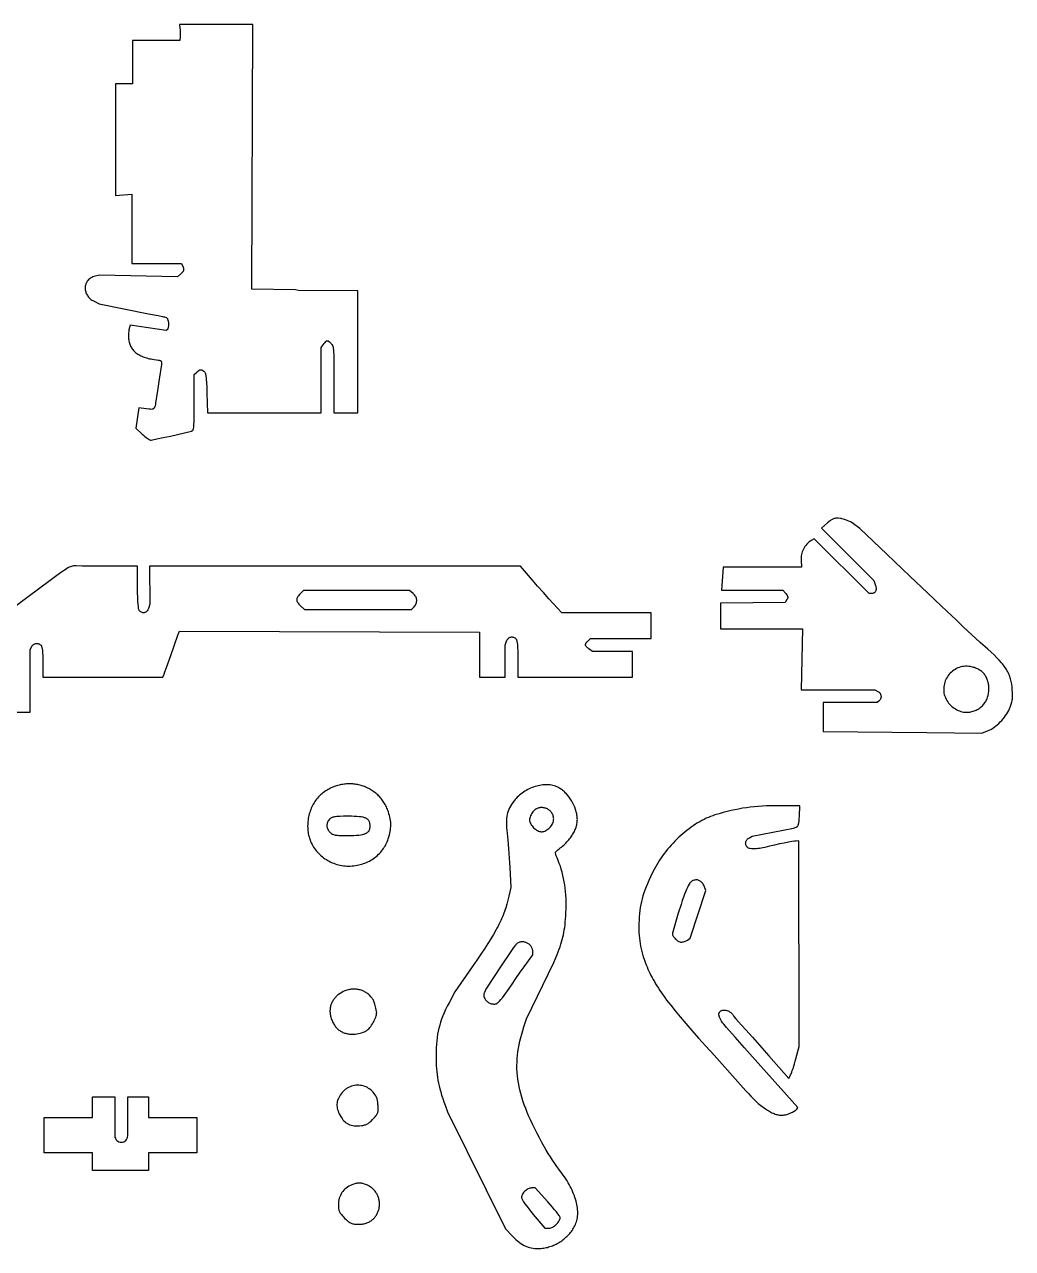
# Model space of a CAD drawing. Extents: x 15 to 568, y 413 to 1194.
# Drawn here: x 336.6 to 567.6, y 906.5 to 1192.7 of the extents above; entities that cross this region are included whole.
import ezdxf

# ---------------------------------------------------------------- set-up
doc = ezdxf.new("R2010")
doc.units = 0
doc.header["$MEASUREMENT"] = 0
doc.layers.add('LAYER_1', color=18, linetype='CONTINUOUS')

msp = doc.modelspace()

# ---------------------------------------------------------------- linework, layer by layer
at = {"layer": 'LAYER_1'}
for points in [[(366, 1095.52), (366.17, 1095.53), (366.5, 1095.59), (367.55, 1095.79), (369, 1096.09), (370.69, 1096.46), (375.62, 1097.61), (375.73, 1097.65), (375.82, 1097.71), (375.9, 1097.79), (375.98, 1097.9), (376.04, 1098.06), (376.09, 1098.26), (376.14, 1098.51), (376.17, 1098.83), (376.2, 1099.21), (376.23, 1099.66), (376.26, 1100.82), (376.28, 1102.35), (376.28, 1104.32), (376.28, 1110.84), (376.87, 1111.43), (377.1, 1111.65), (377.31, 1111.82), (377.4, 1111.88), (377.49, 1111.92), (377.58, 1111.96), (377.67, 1111.97), (377.76, 1111.98), (377.85, 1111.97), (377.94, 1111.95), (378.04, 1111.91), (378.27, 1111.81), (378.53, 1111.65), (378.61, 1111.59), (378.68, 1111.5), (378.75, 1111.39), (378.81, 1111.26), (378.87, 1111.09), (378.92, 1110.89), (378.96, 1110.66), (379, 1110.39), (379.04, 1110.08), (379.07, 1109.73), (379.13, 1108.89), (379.18, 1107.85), (379.22, 1106.59), (379.34, 1101.88), (405.93, 1101.88), (405.93, 1117.19), (406.64, 1118.07), (406.88, 1118.35), (407.06, 1118.56), (407.15, 1118.63), (407.22, 1118.69), (407.29, 1118.73), (407.37, 1118.74), (407.44, 1118.74), (407.51, 1118.72), (407.59, 1118.69), (407.68, 1118.63), (407.88, 1118.47), (408.14, 1118.24), (408.28, 1118.11), (408.39, 1117.98), (408.49, 1117.84), (408.58, 1117.67), (408.66, 1117.46), (408.72, 1117.21), (408.77, 1116.9), (408.82, 1116.52), (408.85, 1116.06), (408.88, 1115.51), (408.9, 1114.86), (408.91, 1114.09), (408.93, 1112.19), (408.93, 1109.7), (408.93, 1101.88), (414.56, 1101.88), (414.56, 1130.4), (400.67, 1130.5), (399.92, 1130.68), (389.73, 1130.78), (389.98, 1192.7), (372.85, 1192.7), (372.92, 1191.86), (372.94, 1191.45), (372.95, 1190.96), (372.95, 1190.45), (372.94, 1189.98), (372.9, 1188.95), (361.83, 1188.95), (361.86, 1178.81), (357.89, 1178.81), (357.89, 1152.73), (361.64, 1152.99), (361.64, 1136.78), (373.3, 1136.78), (373.64, 1135.94), (373.72, 1135.71), (373.74, 1135.6), (373.76, 1135.5), (373.77, 1135.4), (373.77, 1135.3), (373.75, 1135.21), (373.73, 1135.12), (373.7, 1135.04), (373.66, 1134.95), (373.6, 1134.86), (373.54, 1134.77), (373.37, 1134.59), (373.15, 1134.39), (372.34, 1133.69), (354.1, 1134.08), (352.81, 1133.73), (352.56, 1133.65), (352.32, 1133.55), (352.11, 1133.44), (351.91, 1133.32), (351.72, 1133.18), (351.55, 1133.03), (351.4, 1132.87), (351.26, 1132.7), (351.14, 1132.51), (351.04, 1132.32), (350.95, 1132.13), (350.88, 1131.92), (350.82, 1131.71), (350.78, 1131.5), (350.76, 1131.28), (350.75, 1131.06), (350.76, 1130.84), (350.78, 1130.62), (350.82, 1130.4), (350.88, 1130.18), (350.95, 1129.96), (351.04, 1129.75), (351.15, 1129.54), (351.27, 1129.33), (351.41, 1129.13), (351.56, 1128.94), (351.73, 1128.76), (351.92, 1128.58), (352.12, 1128.41), (352.34, 1128.26), (352.58, 1128.12), (352.83, 1127.99), (354.04, 1127.41), (365.58, 1125.07), (367.84, 1124.64), (368.56, 1124.5), (368.86, 1124.43), (369.11, 1124.37), (369.33, 1124.31), (369.52, 1124.24), (369.67, 1124.17), (369.8, 1124.1), (369.9, 1124.01), (369.98, 1123.91), (370.05, 1123.8), (370.1, 1123.67), (370.13, 1123.52), (370.16, 1123.35), (370.21, 1122.94), (370.23, 1122.68), (370.23, 1122.43), (370.22, 1122.19), (370.2, 1121.97), (370.17, 1121.77), (370.13, 1121.6), (370.08, 1121.48), (370.05, 1121.43), (370.02, 1121.39), (369.71, 1121.11), (361.29, 1122.37), (361.09, 1121.85), (361.05, 1121.72), (361.02, 1121.53), (360.98, 1121.3), (360.95, 1121.03), (360.91, 1120.42), (360.9, 1120.1), (360.89, 1119.77), (360.9, 1119.49), (360.92, 1119.22), (360.95, 1118.95), (360.99, 1118.69), (361.05, 1118.43), (361.11, 1118.19), (361.19, 1117.95), (361.28, 1117.71), (361.39, 1117.49), (361.5, 1117.27), (361.63, 1117.06), (361.76, 1116.85), (361.91, 1116.66), (362.07, 1116.47), (362.25, 1116.29), (362.43, 1116.11), (362.63, 1115.95), (362.83, 1115.79), (363.05, 1115.64), (363.28, 1115.49), (363.52, 1115.36), (363.77, 1115.23), (364.03, 1115.11), (364.31, 1114.99), (364.59, 1114.89), (364.88, 1114.79), (365.19, 1114.71), (365.51, 1114.63), (365.83, 1114.55), (366.17, 1114.49), (366.52, 1114.43), (366.88, 1114.39), (367.46, 1114.31), (367.9, 1114.24), (368.08, 1114.2), (368.22, 1114.16), (368.34, 1114.11), (368.44, 1114.05), (368.51, 1113.99), (368.57, 1113.92), (368.6, 1113.83), (368.62, 1113.73), (368.63, 1113.62), (368.62, 1113.49), (368.58, 1113.18), (368.05, 1109.76), (367.72, 1107.54), (367.45, 1105.63), (367.3, 1104.61), (367.24, 1104.2), (367.17, 1103.85), (367.11, 1103.55), (367.03, 1103.31), (366.99, 1103.2), (366.94, 1103.11), (366.89, 1103.03), (366.84, 1102.96), (366.78, 1102.9), (366.72, 1102.85), (366.65, 1102.8), (366.57, 1102.77), (366.49, 1102.74), (366.4, 1102.72), (366.21, 1102.7), (365.98, 1102.71), (365.71, 1102.73), (365.06, 1102.82), (363.28, 1103.06), (362.57, 1098.32), (364.08, 1096.93), (364.39, 1096.65), (364.69, 1096.38), (364.99, 1096.15), (365.26, 1095.94), (365.51, 1095.77), (365.72, 1095.63), (365.89, 1095.55), (365.95, 1095.53)], [(554.03, 1027.06), (560.47, 1026.94), (561.78, 1027.49), (562.16, 1027.66), (562.55, 1027.87), (562.93, 1028.1), (563.31, 1028.36), (563.69, 1028.64), (564.06, 1028.94), (564.42, 1029.27), (564.77, 1029.61), (565.11, 1029.96), (565.43, 1030.33), (565.73, 1030.71), (566.02, 1031.1), (566.28, 1031.49), (566.52, 1031.89), (566.74, 1032.29), (566.92, 1032.69), (567.15, 1033.26), (567.25, 1033.52), (567.33, 1033.77), (567.41, 1034.02), (567.47, 1034.26), (567.52, 1034.5), (567.56, 1034.75), (567.6, 1035), (567.62, 1035.26), (567.63, 1035.53), (567.64, 1035.81), (567.63, 1036.42), (567.59, 1037.12), (567.53, 1037.8), (567.44, 1038.45), (567.39, 1038.76), (567.33, 1039.06), (567.26, 1039.36), (567.19, 1039.65), (567.1, 1039.93), (567.01, 1040.21), (566.91, 1040.48), (566.8, 1040.76), (566.68, 1041.03), (566.55, 1041.29), (566.4, 1041.56), (566.25, 1041.83), (566.08, 1042.09), (565.9, 1042.36), (565.71, 1042.63), (565.5, 1042.9), (565.28, 1043.18), (565.05, 1043.46), (564.54, 1044.03), (563.96, 1044.63), (563.32, 1045.26), (562.61, 1045.93), (561.83, 1046.63), (560.1, 1048.2), (558.15, 1049.99), (556.21, 1051.8), (554.53, 1053.39), (551.06, 1056.69), (547.76, 1059.82), (543.66, 1063.7), (538.27, 1068.81), (531.96, 1074.8), (530.47, 1075.89), (530.12, 1076.13), (529.74, 1076.36), (529.35, 1076.56), (528.94, 1076.74), (528.54, 1076.89), (528.13, 1077.02), (527.74, 1077.11), (527.55, 1077.15), (527.37, 1077.17), (526.89, 1077.22), (526.67, 1077.23), (526.48, 1077.23), (526.3, 1077.22), (526.12, 1077.2), (525.96, 1077.16), (525.8, 1077.11), (525.64, 1077.05), (525.48, 1076.97), (525.32, 1076.88), (525.16, 1076.77), (524.98, 1076.64), (524.79, 1076.49), (524.37, 1076.13), (522.97, 1074.9), (535.21, 1062.65), (535.55, 1061.75), (535.62, 1061.53), (535.68, 1061.33), (535.71, 1061.13), (535.73, 1060.93), (535.73, 1060.75), (535.72, 1060.57), (535.68, 1060.41), (535.64, 1060.26), (535.58, 1060.12), (535.5, 1060), (535.41, 1059.89), (535.3, 1059.8), (535.19, 1059.73), (535.06, 1059.68), (534.91, 1059.64), (534.76, 1059.63), (534.09, 1059.63), (521.25, 1072.46), (520.51, 1072), (520.24, 1071.82), (519.98, 1071.62), (519.74, 1071.39), (519.51, 1071.15), (519.3, 1070.89), (519.1, 1070.61), (518.92, 1070.33), (518.75, 1070.03), (518.61, 1069.72), (518.48, 1069.4), (518.38, 1069.08), (518.3, 1068.76), (518.23, 1068.43), (518.2, 1068.1), (518.18, 1067.77), (518.19, 1067.44), (518.31, 1065.82), (499.94, 1065.82), (499.56, 1060.38), (513.89, 1060.38), (514.59, 1059.61), (514.77, 1059.4), (514.91, 1059.21), (514.96, 1059.12), (515, 1059.03), (515.03, 1058.95), (515.06, 1058.87), (515.07, 1058.79), (515.07, 1058.7), (515.06, 1058.62), (515.05, 1058.54), (515.02, 1058.46), (514.99, 1058.38), (514.89, 1058.2), (514.49, 1057.57), (499.37, 1057.36), (499.37, 1051.38), (518.55, 1051.38), (518.23, 1037.11), (535.45, 1037.11), (536.17, 1036.73), (536.32, 1036.64), (536.45, 1036.54), (536.56, 1036.42), (536.66, 1036.3), (536.74, 1036.17), (536.8, 1036.03), (536.85, 1035.88), (536.87, 1035.73), (536.88, 1035.58), (536.88, 1035.43), (536.85, 1035.28), (536.81, 1035.12), (536.75, 1034.98), (536.67, 1034.83), (536.57, 1034.69), (536.45, 1034.56), (536, 1034.11), (523.39, 1034.11), (523.39, 1027.37), (547.6, 1027.17)], [(414.55, 1055.87), (427.08, 1055.87), (427.7, 1056.55), (427.85, 1056.74), (427.98, 1056.93), (428.09, 1057.12), (428.17, 1057.32), (428.23, 1057.53), (428.27, 1057.73), (428.29, 1057.94), (428.29, 1058.14), (428.26, 1058.35), (428.21, 1058.55), (428.15, 1058.75), (428.05, 1058.94), (427.94, 1059.13), (427.81, 1059.31), (427.65, 1059.48), (427.48, 1059.64), (426.63, 1060.35), (401.81, 1060.37), (400.99, 1059.5), (400.81, 1059.3), (400.65, 1059.11), (400.52, 1058.94), (400.41, 1058.77), (400.32, 1058.61), (400.27, 1058.45), (400.23, 1058.3), (400.23, 1058.15), (400.25, 1058), (400.29, 1057.85), (400.36, 1057.7), (400.46, 1057.53), (400.58, 1057.36), (400.72, 1057.18), (400.9, 1056.99), (401.1, 1056.79), (402.02, 1055.87)], [(556.79, 1031.86), (557.07, 1031.87), (557.35, 1031.89), (557.62, 1031.92), (557.89, 1031.97), (558.15, 1032.03), (558.41, 1032.1), (558.66, 1032.18), (558.9, 1032.27), (559.14, 1032.38), (559.37, 1032.49), (559.59, 1032.62), (559.81, 1032.76), (560.01, 1032.9), (560.21, 1033.06), (560.4, 1033.23), (560.59, 1033.4), (560.76, 1033.59), (560.92, 1033.78), (561.08, 1033.98), (561.22, 1034.2), (561.36, 1034.41), (561.49, 1034.64), (561.6, 1034.87), (561.7, 1035.11), (561.8, 1035.36), (561.88, 1035.61), (561.95, 1035.87), (562, 1036.14), (562.05, 1036.41), (562.08, 1036.69), (562.1, 1036.97), (562.11, 1037.25), (562.1, 1037.54), (562.09, 1037.82), (562.06, 1038.09), (562.03, 1038.35), (561.99, 1038.61), (561.94, 1038.85), (561.87, 1039.1), (561.8, 1039.33), (561.72, 1039.56), (561.63, 1039.77), (561.54, 1039.99), (561.43, 1040.19), (561.31, 1040.39), (561.19, 1040.57), (561.05, 1040.75), (560.91, 1040.93), (560.76, 1041.09), (560.6, 1041.25), (560.43, 1041.4), (560.25, 1041.54), (560.06, 1041.67), (559.87, 1041.8), (559.66, 1041.91), (559.45, 1042.02), (559.23, 1042.12), (559, 1042.21), (558.76, 1042.3), (558.52, 1042.37), (558.26, 1042.44), (558, 1042.49), (557.73, 1042.54), (557.45, 1042.58), (557.05, 1042.62), (556.66, 1042.62), (556.28, 1042.6), (555.91, 1042.55), (555.54, 1042.47), (555.19, 1042.36), (554.85, 1042.23), (554.52, 1042.08), (554.2, 1041.9), (553.9, 1041.71), (553.61, 1041.49), (553.34, 1041.26), (553.08, 1041.01), (552.84, 1040.74), (552.62, 1040.46), (552.42, 1040.17), (552.23, 1039.86), (552.07, 1039.54), (551.92, 1039.21), (551.8, 1038.88), (551.7, 1038.53), (551.62, 1038.18), (551.57, 1037.82), (551.54, 1037.46), (551.54, 1037.1), (551.56, 1036.73), (551.61, 1036.37), (551.68, 1036), (551.79, 1035.64), (551.93, 1035.28), (552.09, 1034.93), (552.29, 1034.58), (552.48, 1034.29), (552.69, 1034.01), (552.92, 1033.74), (553.16, 1033.49), (553.42, 1033.25), (553.7, 1033.02), (553.98, 1032.82), (554.28, 1032.63), (554.58, 1032.46), (554.89, 1032.31), (555.2, 1032.17), (555.52, 1032.07), (555.84, 1031.98), (556.16, 1031.91), (556.48, 1031.88)], [(412.37, 995.9), (412.77, 995.91), (413.18, 995.93), (413.57, 995.97), (413.97, 996.02), (414.35, 996.08), (414.74, 996.16), (415.11, 996.25), (415.48, 996.36), (415.84, 996.47), (416.2, 996.61), (416.55, 996.75), (416.89, 996.91), (417.22, 997.07), (417.55, 997.26), (417.87, 997.45), (418.17, 997.65), (418.47, 997.87), (418.76, 998.09), (419.04, 998.33), (419.31, 998.58), (419.57, 998.84), (419.82, 999.1), (420.06, 999.38), (420.29, 999.67), (420.5, 999.97), (420.7, 1000.28), (420.89, 1000.59), (421.07, 1000.92), (421.24, 1001.25), (421.39, 1001.59), (421.53, 1001.94), (421.65, 1002.3), (421.79, 1002.75), (421.91, 1003.17), (422.01, 1003.58), (422.09, 1003.97), (422.16, 1004.36), (422.2, 1004.73), (422.23, 1005.1), (422.24, 1005.46), (422.23, 1005.82), (422.21, 1006.19), (422.16, 1006.56), (422.1, 1006.94), (422.02, 1007.33), (421.92, 1007.73), (421.8, 1008.15), (421.67, 1008.59), (421.56, 1008.89), (421.46, 1009.18), (421.34, 1009.46), (421.21, 1009.74), (421.08, 1010.01), (420.94, 1010.27), (420.79, 1010.53), (420.64, 1010.78), (420.48, 1011.03), (420.31, 1011.27), (420.13, 1011.5), (419.95, 1011.73), (419.77, 1011.94), (419.57, 1012.16), (419.37, 1012.36), (419.17, 1012.56), (418.96, 1012.75), (418.74, 1012.94), (418.52, 1013.11), (418.3, 1013.28), (418.07, 1013.45), (417.83, 1013.6), (417.59, 1013.75), (417.35, 1013.89), (417.1, 1014.03), (416.85, 1014.15), (416.59, 1014.27), (416.34, 1014.38), (416.07, 1014.49), (415.81, 1014.58), (415.54, 1014.67), (415.27, 1014.75), (415, 1014.82), (414.72, 1014.89), (414.44, 1014.95), (414.16, 1015), (413.88, 1015.04), (413.6, 1015.07), (413.32, 1015.1), (413.03, 1015.11), (412.74, 1015.12), (412.46, 1015.12), (412.17, 1015.12), (411.88, 1015.1), (411.59, 1015.08), (411.3, 1015.04), (411.01, 1015), (410.72, 1014.95), (410.43, 1014.89), (410.14, 1014.83), (409.85, 1014.75), (409.57, 1014.67), (409.28, 1014.57), (409, 1014.47), (408.71, 1014.36), (408.43, 1014.24), (408.15, 1014.11), (407.88, 1013.97), (407.6, 1013.83), (407.33, 1013.67), (407.06, 1013.5), (406.79, 1013.33), (406.52, 1013.14), (406.26, 1012.95), (406.01, 1012.75), (405.76, 1012.53), (405.53, 1012.3), (405.3, 1012.06), (405.08, 1011.81), (404.86, 1011.54), (404.66, 1011.27), (404.47, 1010.98), (404.29, 1010.69), (404.11, 1010.39), (403.95, 1010.08), (403.8, 1009.76), (403.65, 1009.44), (403.52, 1009.11), (403.4, 1008.77), (403.28, 1008.43), (403.18, 1008.08), (403.09, 1007.73), (403.02, 1007.38), (402.95, 1007.03), (402.89, 1006.67), (402.85, 1006.31), (402.82, 1005.95), (402.8, 1005.59), (402.79, 1005.23), (402.8, 1004.87), (402.82, 1004.51), (402.85, 1004.16), (402.89, 1003.8), (402.95, 1003.45), (403.02, 1003.11), (403.11, 1002.76), (403.22, 1002.39), (403.34, 1002.03), (403.48, 1001.67), (403.64, 1001.33), (403.81, 1000.98), (403.99, 1000.65), (404.19, 1000.33), (404.4, 1000.01), (404.63, 999.7), (404.87, 999.41), (405.12, 999.12), (405.38, 998.84), (405.65, 998.57), (405.93, 998.32), (406.23, 998.07), (406.53, 997.84), (406.84, 997.62), (407.16, 997.41), (407.49, 997.21), (407.83, 997.02), (408.18, 996.85), (408.53, 996.69), (408.89, 996.54), (409.26, 996.41), (409.63, 996.29), (410.01, 996.19), (410.39, 996.1), (410.78, 996.03), (411.17, 995.97), (411.57, 995.93), (411.97, 995.91)], [(457.33, 906.49), (457.63, 906.52), (457.94, 906.56), (458.25, 906.61), (458.55, 906.67), (458.85, 906.74), (459.15, 906.82), (459.45, 906.91), (459.74, 907.01), (460.03, 907.12), (460.32, 907.24), (460.61, 907.36), (460.89, 907.5), (461.17, 907.64), (461.44, 907.8), (461.71, 907.96), (461.97, 908.13), (462.23, 908.3), (462.48, 908.49), (462.73, 908.68), (462.97, 908.88), (463.2, 909.09), (463.43, 909.3), (463.65, 909.52), (463.86, 909.75), (464.07, 909.98), (464.27, 910.22), (464.46, 910.46), (464.64, 910.71), (464.81, 910.97), (464.98, 911.23), (465.13, 911.5), (465.28, 911.77), (465.42, 912.07), (465.54, 912.38), (465.65, 912.69), (465.74, 913.02), (465.82, 913.36), (465.87, 913.7), (465.92, 914.06), (465.94, 914.42), (465.95, 914.79), (465.94, 915.16), (465.92, 915.55), (465.88, 915.94), (465.82, 916.33), (465.75, 916.73), (465.67, 917.14), (465.57, 917.55), (465.45, 917.97), (465.31, 918.39), (465.17, 918.81), (465, 919.24), (464.83, 919.67), (464.63, 920.11), (464.42, 920.54), (464.2, 920.98), (463.96, 921.42), (463.71, 921.86), (463.45, 922.3), (463.17, 922.75), (462.87, 923.19), (462.56, 923.63), (462.24, 924.07), (461.9, 924.51), (461.5, 925.04), (461.05, 925.67), (460.57, 926.38), (460.07, 927.13), (459.56, 927.91), (459.07, 928.7), (458.6, 929.47), (458.18, 930.19), (457.57, 931.29), (456.98, 932.36), (456.43, 933.4), (455.91, 934.42), (455.43, 935.41), (454.97, 936.39), (454.55, 937.34), (454.15, 938.28), (453.79, 939.19), (453.46, 940.09), (453.15, 940.98), (452.88, 941.85), (452.64, 942.71), (452.43, 943.55), (452.24, 944.39), (452.09, 945.22), (451.96, 946.04), (451.86, 946.85), (451.79, 947.66), (451.75, 948.47), (451.74, 949.27), (451.76, 950.08), (451.8, 950.88), (451.87, 951.68), (451.97, 952.49), (452.09, 953.3), (452.24, 954.12), (452.42, 954.95), (452.62, 955.78), (452.85, 956.62), (453.1, 957.47), (453.38, 958.34), (454.01, 960.21), (460.4, 973.35), (461.15, 975.23), (461.4, 975.85), (461.62, 976.46), (461.83, 977.04), (462.02, 977.61), (462.19, 978.16), (462.34, 978.72), (462.48, 979.27), (462.61, 979.82), (462.72, 980.39), (462.81, 980.97), (462.9, 981.57), (462.98, 982.19), (463.05, 982.84), (463.1, 983.52), (463.16, 984.24), (463.2, 985), (463.24, 985.86), (463.25, 986.7), (463.25, 987.53), (463.23, 988.35), (463.18, 989.16), (463.12, 989.95), (463.04, 990.73), (462.93, 991.5), (462.81, 992.25), (462.66, 992.99), (462.5, 993.72), (462.32, 994.44), (462.11, 995.15), (461.89, 995.84), (461.64, 996.52), (461.38, 997.18), (461.11, 997.83), (460.92, 998.32), (460.86, 998.52), (460.81, 998.69), (460.78, 998.84), (460.76, 998.96), (460.77, 999.07), (460.79, 999.17), (460.83, 999.26), (460.89, 999.34), (460.96, 999.42), (461.05, 999.5), (461.29, 999.68), (461.59, 999.9), (461.88, 1000.13), (462.16, 1000.35), (462.43, 1000.59), (462.69, 1000.82), (462.95, 1001.05), (463.19, 1001.29), (463.42, 1001.53), (463.64, 1001.77), (463.85, 1002.02), (464.06, 1002.26), (464.25, 1002.51), (464.43, 1002.75), (464.6, 1003), (464.76, 1003.25), (464.91, 1003.5), (465.05, 1003.76), (465.18, 1004.01), (465.3, 1004.26), (465.4, 1004.52), (465.5, 1004.77), (465.58, 1005.03), (465.66, 1005.28), (465.72, 1005.54), (465.77, 1005.79), (465.81, 1006.05), (465.84, 1006.3), (465.86, 1006.56), (465.87, 1006.81), (465.86, 1007.06), (465.84, 1007.31), (465.82, 1007.56), (465.78, 1007.83), (465.73, 1008.09), (465.67, 1008.36), (465.61, 1008.62), (465.53, 1008.88), (465.45, 1009.14), (465.27, 1009.64), (465.06, 1010.14), (464.83, 1010.63), (464.57, 1011.1), (464.28, 1011.55), (463.98, 1011.99), (463.65, 1012.4), (463.3, 1012.79), (463.12, 1012.98), (462.94, 1013.15), (462.75, 1013.33), (462.56, 1013.49), (462.36, 1013.65), (462.16, 1013.8), (461.95, 1013.94), (461.75, 1014.07), (461.54, 1014.2), (461.32, 1014.32), (461.04, 1014.45), (460.75, 1014.57), (460.45, 1014.67), (460.14, 1014.75), (459.82, 1014.81), (459.5, 1014.86), (459.16, 1014.89), (458.83, 1014.91), (458.48, 1014.91), (458.13, 1014.9), (457.78, 1014.87), (457.43, 1014.82), (457.07, 1014.76), (456.71, 1014.69), (456.36, 1014.6), (456, 1014.49), (455.64, 1014.38), (455.29, 1014.25), (454.94, 1014.1), (454.6, 1013.95), (454.26, 1013.78), (453.92, 1013.59), (453.59, 1013.4), (453.27, 1013.19), (452.96, 1012.98), (452.65, 1012.75), (452.36, 1012.51), (452.07, 1012.25), (451.8, 1011.99), (451.54, 1011.72), (451.29, 1011.44), (451.06, 1011.14), (450.75, 1010.73), (450.48, 1010.32), (450.24, 1009.93), (450.02, 1009.54), (449.84, 1009.15), (449.68, 1008.75), (449.55, 1008.35), (449.45, 1007.93), (449.37, 1007.49), (449.32, 1007.04), (449.29, 1006.55), (449.28, 1006.03), (449.3, 1005.48), (449.33, 1004.89), (449.39, 1004.25), (449.46, 1003.56), (449.54, 1002.82), (449.62, 1001.95), (449.79, 999.92), (449.94, 997.73), (450.01, 996.66), (450.06, 995.64), (450.3, 990.92), (449.83, 988.89), (449.61, 987.93), (449.37, 987.02), (449.11, 986.14), (448.97, 985.71), (448.82, 985.28), (448.67, 984.86), (448.51, 984.43), (448.34, 984.01), (448.15, 983.58), (447.96, 983.15), (447.76, 982.72), (447.54, 982.27), (447.32, 981.82), (447.07, 981.36), (446.82, 980.89), (446.26, 979.92), (445.63, 978.88), (444.93, 977.76), (444.15, 976.57), (443.29, 975.28), (442.34, 973.88), (441.29, 972.36), (437.2, 966.5), (435.85, 963.92), (435.44, 963.11), (435.06, 962.33), (434.72, 961.58), (434.41, 960.85), (434.13, 960.13), (433.89, 959.42), (433.68, 958.72), (433.49, 958.01), (433.33, 957.3), (433.19, 956.57), (433.08, 955.82), (432.99, 955.05), (432.93, 954.24), (432.88, 953.4), (432.85, 952.52), (432.84, 951.58), (432.84, 950.77), (432.86, 949.99), (432.88, 949.24), (432.93, 948.52), (432.98, 947.83), (433.06, 947.14), (433.15, 946.47), (433.26, 945.81), (433.39, 945.14), (433.54, 944.47), (433.71, 943.78), (433.91, 943.07), (434.12, 942.34), (434.37, 941.58), (434.63, 940.79), (434.93, 939.95), (435.47, 938.45), (449.08, 911.05), (450.65, 909.4), (451.06, 908.99), (451.46, 908.61), (451.86, 908.27), (452.25, 907.96), (452.65, 907.67), (453.04, 907.42), (453.44, 907.2), (453.84, 907.01), (454.24, 906.85), (454.65, 906.72), (455.07, 906.62), (455.5, 906.54), (455.94, 906.49), (456.39, 906.46), (456.85, 906.47)], [(457.51, 1003.93), (457.64, 1003.94), (457.76, 1003.95), (457.89, 1003.97), (458.01, 1004), (458.27, 1004.09), (458.51, 1004.2), (458.75, 1004.34), (458.99, 1004.5), (459.21, 1004.69), (459.42, 1004.89), (459.61, 1005.11), (459.79, 1005.35), (459.94, 1005.59), (460.07, 1005.85), (460.18, 1006.11), (460.26, 1006.37), (460.29, 1006.51), (460.31, 1006.64), (460.32, 1006.77), (460.33, 1006.91), (460.32, 1007.13), (460.29, 1007.36), (460.24, 1007.57), (460.18, 1007.77), (460.1, 1007.97), (460.01, 1008.15), (459.9, 1008.32), (459.78, 1008.49), (459.65, 1008.64), (459.51, 1008.79), (459.36, 1008.92), (459.2, 1009.04), (459.03, 1009.15), (458.85, 1009.25), (458.67, 1009.33), (458.48, 1009.41), (458.28, 1009.46), (458.09, 1009.51), (457.89, 1009.54), (457.68, 1009.56), (457.48, 1009.57), (457.28, 1009.56), (457.08, 1009.53), (456.88, 1009.49), (456.68, 1009.43), (456.49, 1009.36), (456.31, 1009.27), (456.12, 1009.17), (455.95, 1009.05), (455.78, 1008.91), (455.62, 1008.75), (455.47, 1008.58), (455.32, 1008.36), (455.17, 1008.12), (455.04, 1007.87), (454.92, 1007.61), (454.83, 1007.36), (454.76, 1007.11), (454.71, 1006.88), (454.7, 1006.68), (454.7, 1006.57), (454.71, 1006.45), (454.74, 1006.34), (454.77, 1006.22), (454.85, 1005.99), (454.96, 1005.75), (455.1, 1005.52), (455.26, 1005.29), (455.45, 1005.07), (455.64, 1004.86), (455.86, 1004.67), (456.08, 1004.49), (456.32, 1004.33), (456.55, 1004.2), (456.8, 1004.09), (457.04, 1004), (457.16, 1003.97), (457.28, 1003.95), (457.39, 1003.94)], [(513.73, 937.61), (513.9, 937.62), (514.11, 937.64), (514.34, 937.69), (514.58, 937.75), (514.84, 937.83), (515.11, 937.92), (515.38, 938.02), (515.65, 938.13), (515.91, 938.24), (516.16, 938.36), (516.39, 938.48), (516.61, 938.6), (516.8, 938.72), (516.95, 938.84), (517.08, 938.95), (517.16, 939.05), (517.41, 939.46), (507.43, 950.59), (504.99, 953.37), (502.74, 955.91), (500.77, 958.13), (500.42, 958.53), (500.11, 958.91), (499.84, 959.27), (499.61, 959.61), (499.41, 959.94), (499.25, 960.25), (499.13, 960.54), (499.04, 960.81), (499.01, 960.93), (498.99, 961.05), (498.98, 961.17), (498.98, 961.28), (498.99, 961.39), (499.01, 961.49), (499.04, 961.58), (499.08, 961.67), (499.12, 961.75), (499.18, 961.83), (499.25, 961.9), (499.32, 961.97), (499.41, 962.03), (499.5, 962.08), (499.61, 962.13), (499.72, 962.17), (499.88, 962.21), (500.04, 962.23), (500.21, 962.23), (500.39, 962.22), (500.57, 962.19), (500.75, 962.15), (500.94, 962.09), (501.12, 962.02), (501.29, 961.94), (501.46, 961.85), (501.62, 961.74), (501.77, 961.63), (501.91, 961.51), (502.04, 961.37), (502.15, 961.23), (502.25, 961.09), (502.35, 960.95), (502.5, 960.74), (502.96, 960.18), (503.56, 959.48), (504.24, 958.73), (505.26, 957.59), (506.8, 955.86), (510.61, 951.55), (515.29, 946.22), (515.75, 947.11), (515.86, 947.34), (515.99, 947.68), (516.14, 948.09), (516.3, 948.57), (516.47, 949.1), (516.64, 949.66), (516.81, 950.25), (516.98, 950.84), (517.74, 953.68), (517.65, 1001.77), (517.04, 1001.76), (516.89, 1001.76), (516.68, 1001.73), (516.06, 1001.63), (515.24, 1001.48), (514.26, 1001.29), (513.17, 1001.06), (512.01, 1000.81), (510.83, 1000.54), (509.68, 1000.27), (509.25, 1000.17), (508.84, 1000.09), (508.45, 1000.02), (508.08, 999.97), (507.73, 999.93), (507.4, 999.91), (507.1, 999.91), (506.82, 999.91), (506.56, 999.94), (506.32, 999.98), (506.11, 1000.04), (505.92, 1000.11), (505.76, 1000.19), (505.62, 1000.3), (505.51, 1000.41), (505.47, 1000.48), (505.43, 1000.55), (505.36, 1000.7), (505.3, 1000.85), (505.26, 1000.99), (505.23, 1001.13), (505.22, 1001.27), (505.23, 1001.41), (505.25, 1001.54), (505.28, 1001.66), (505.33, 1001.78), (505.4, 1001.9), (505.48, 1002.01), (505.57, 1002.12), (505.68, 1002.23), (505.81, 1002.32), (505.95, 1002.42), (506.1, 1002.51), (506.77, 1002.87), (516.43, 1004.8), (517.06, 1004.99), (517.15, 1005.02), (517.23, 1005.06), (517.3, 1005.12), (517.37, 1005.19), (517.43, 1005.28), (517.48, 1005.38), (517.53, 1005.51), (517.58, 1005.65), (517.62, 1005.81), (517.66, 1005.99), (517.72, 1006.42), (517.77, 1006.96), (517.81, 1007.6), (517.93, 1010.02), (513.36, 1010.02), (512.24, 1010.02), (511.17, 1009.99), (510.13, 1009.96), (509.14, 1009.91), (508.17, 1009.84), (507.22, 1009.76), (506.3, 1009.66), (505.39, 1009.54), (504.49, 1009.4), (503.59, 1009.24), (502.7, 1009.07), (501.8, 1008.87), (500.89, 1008.65), (499.96, 1008.4), (499.02, 1008.14), (498.05, 1007.85), (497.54, 1007.68), (497.04, 1007.5), (496.53, 1007.29), (496.02, 1007.07), (495.52, 1006.82), (495.01, 1006.56), (494.5, 1006.28), (493.99, 1005.98), (493.49, 1005.67), (492.99, 1005.34), (492.49, 1004.99), (491.99, 1004.63), (491.5, 1004.25), (491.01, 1003.86), (490.53, 1003.46), (490.06, 1003.05), (489.59, 1002.62), (489.13, 1002.18), (488.68, 1001.73), (488.24, 1001.26), (487.8, 1000.79), (487.38, 1000.31), (486.97, 999.82), (486.56, 999.32), (486.18, 998.82), (485.8, 998.31), (485.44, 997.79), (485.09, 997.26), (484.75, 996.73), (484.43, 996.2), (484.13, 995.66), (483.84, 995.11), (483.38, 994.21), (482.97, 993.35), (482.59, 992.54), (482.24, 991.76), (481.93, 991.02), (481.66, 990.3), (481.41, 989.61), (481.2, 988.93), (481.01, 988.25), (480.85, 987.58), (480.71, 986.91), (480.59, 986.22), (480.5, 985.52), (480.42, 984.8), (480.36, 984.05), (480.31, 983.26), (480.28, 982.49), (480.27, 981.76), (480.27, 981.05), (480.28, 980.36), (480.32, 979.69), (480.37, 979.04), (480.44, 978.4), (480.53, 977.78), (480.64, 977.16), (480.76, 976.55), (480.91, 975.93), (481.08, 975.32), (481.27, 974.71), (481.48, 974.09), (481.71, 973.45), (481.96, 972.81), (482.17, 972.31), (482.38, 971.81), (482.6, 971.32), (482.84, 970.83), (483.08, 970.34), (483.33, 969.86), (483.6, 969.36), (483.87, 968.87), (484.17, 968.37), (484.48, 967.86), (484.81, 967.34), (485.15, 966.82), (485.52, 966.28), (485.91, 965.73), (486.32, 965.16), (486.75, 964.57), (487.21, 963.97), (487.69, 963.35), (488.74, 962.04), (489.91, 960.63), (491.2, 959.11), (492.63, 957.47), (494.21, 955.69), (495.94, 953.76), (497.83, 951.67), (505.28, 943.37), (505.87, 942.7), (506.46, 942.07), (507.04, 941.47), (507.62, 940.92), (508.19, 940.41), (508.74, 939.94), (509.29, 939.51), (509.83, 939.12), (510.36, 938.78), (510.62, 938.63), (510.88, 938.48), (511.13, 938.35), (511.38, 938.23), (511.63, 938.11), (511.88, 938.01), (512.12, 937.92), (512.36, 937.84), (512.6, 937.78), (512.83, 937.72), (513.06, 937.68), (513.28, 937.64), (513.51, 937.62)], [(412.25, 1003.03), (412.96, 1003.04), (413.62, 1003.05), (414.21, 1003.09), (414.74, 1003.13), (415.21, 1003.2), (415.63, 1003.28), (415.82, 1003.32), (416, 1003.38), (416.17, 1003.43), (416.32, 1003.49), (416.46, 1003.56), (416.59, 1003.63), (416.71, 1003.71), (416.82, 1003.79), (416.92, 1003.88), (417.01, 1003.97), (417.09, 1004.07), (417.16, 1004.17), (417.21, 1004.28), (417.27, 1004.4), (417.31, 1004.53), (417.34, 1004.66), (417.37, 1004.79), (417.38, 1004.94), (417.4, 1005.25), (417.39, 1005.58), (417.37, 1005.73), (417.35, 1005.88), (417.32, 1006.02), (417.28, 1006.15), (417.24, 1006.28), (417.19, 1006.39), (417.12, 1006.5), (417.05, 1006.61), (416.97, 1006.7), (416.88, 1006.79), (416.78, 1006.88), (416.67, 1006.95), (416.54, 1007.03), (416.41, 1007.09), (416.26, 1007.15), (416.1, 1007.21), (415.92, 1007.26), (415.74, 1007.3), (415.32, 1007.38), (414.84, 1007.44), (414.3, 1007.48), (413.69, 1007.51), (413.02, 1007.53), (412.27, 1007.53), (411.19, 1007.53), (410.32, 1007.51), (409.63, 1007.47), (409.34, 1007.44), (409.09, 1007.41), (408.86, 1007.37), (408.67, 1007.32), (408.5, 1007.26), (408.35, 1007.2), (408.21, 1007.13), (408.1, 1007.04), (407.99, 1006.95), (407.89, 1006.85), (407.74, 1006.67), (407.62, 1006.49), (407.51, 1006.3), (407.43, 1006.11), (407.36, 1005.91), (407.32, 1005.71), (407.3, 1005.51), (407.3, 1005.31), (407.31, 1005.11), (407.35, 1004.91), (407.41, 1004.71), (407.49, 1004.52), (407.59, 1004.32), (407.71, 1004.14), (407.86, 1003.96), (408.02, 1003.78), (408.14, 1003.67), (408.26, 1003.56), (408.39, 1003.47), (408.53, 1003.39), (408.68, 1003.32), (408.85, 1003.26), (409.04, 1003.21), (409.26, 1003.16), (409.5, 1003.13), (409.77, 1003.1), (410.08, 1003.07), (410.42, 1003.06), (411.24, 1003.04)], [(490.11, 978.12), (490.3, 978.13), (490.49, 978.16), (490.7, 978.2), (490.9, 978.26), (491.1, 978.33), (491.29, 978.41), (491.46, 978.5), (491.6, 978.59), (492.24, 979.06), (495.94, 990.18), (495.63, 991.02), (495.53, 991.25), (495.43, 991.46), (495.31, 991.66), (495.19, 991.84), (495.06, 992), (494.92, 992.15), (494.77, 992.28), (494.62, 992.39), (494.45, 992.48), (494.29, 992.56), (494.11, 992.61), (493.93, 992.65), (493.75, 992.67), (493.56, 992.66), (493.36, 992.64), (493.16, 992.6), (492.95, 992.54), (492.85, 992.49), (492.75, 992.44), (492.65, 992.38), (492.56, 992.3), (492.46, 992.22), (492.37, 992.13), (492.27, 992.02), (492.18, 991.91), (491.99, 991.63), (491.79, 991.3), (491.59, 990.91), (491.38, 990.45), (491.16, 989.91), (490.93, 989.3), (490.68, 988.6), (490.41, 987.82), (490.11, 986.94), (489.45, 984.88), (488.1, 980.18), (488.11, 980.02), (488.15, 979.85), (488.22, 979.68), (488.3, 979.51), (488.41, 979.34), (488.53, 979.16), (488.66, 979), (488.81, 978.84), (488.96, 978.69), (489.12, 978.56), (489.29, 978.43), (489.46, 978.33), (489.63, 978.24), (489.8, 978.18), (489.96, 978.14)], [(446.92, 963.7), (447, 963.73), (447.1, 963.79), (447.21, 963.88), (447.34, 963.99), (447.63, 964.29), (447.97, 964.67), (448.34, 965.11), (448.73, 965.61), (449.14, 966.16), (449.54, 966.74), (450.44, 968.07), (451.48, 969.57), (452.53, 971.07), (453.46, 972.37), (455.45, 975.15), (455.43, 975.94), (455.42, 976.12), (455.4, 976.31), (455.36, 976.48), (455.3, 976.65), (455.23, 976.81), (455.15, 976.96), (455.06, 977.1), (454.95, 977.24), (454.84, 977.37), (454.72, 977.49), (454.59, 977.6), (454.45, 977.71), (454.3, 977.8), (454.15, 977.89), (453.99, 977.96), (453.83, 978.02), (453.67, 978.08), (453.5, 978.12), (453.34, 978.15), (453.17, 978.17), (453, 978.18), (452.83, 978.17), (452.67, 978.16), (452.5, 978.13), (452.34, 978.09), (452.18, 978.03), (452.03, 977.96), (451.89, 977.88), (451.75, 977.79), (451.61, 977.67), (451.49, 977.55), (451.38, 977.41), (450.96, 976.82), (450.19, 975.71), (448.04, 972.6), (444.49, 967.09), (444.29, 966.7), (444.15, 966.37), (444.09, 966.22), (444.05, 966.08), (444.01, 965.95), (443.99, 965.82), (443.98, 965.7), (443.98, 965.58), (443.99, 965.47), (444.01, 965.36), (444.04, 965.25), (444.08, 965.14), (444.19, 964.91), (444.29, 964.74), (444.4, 964.58), (444.54, 964.43), (444.68, 964.29), (444.84, 964.17), (445, 964.05), (445.18, 963.95), (445.36, 963.86), (445.55, 963.78), (445.74, 963.72), (445.94, 963.68), (446.14, 963.65), (446.34, 963.63), (446.53, 963.64), (446.73, 963.66)], [(413.91, 956.61), (414.28, 956.65), (414.66, 956.72), (415.04, 956.81), (415.42, 956.92), (415.78, 957.04), (416.1, 957.17), (416.39, 957.31), (416.51, 957.39), (416.62, 957.46), (416.85, 957.65), (417.08, 957.86), (417.31, 958.11), (417.53, 958.38), (417.74, 958.66), (417.94, 958.97), (418.13, 959.28), (418.31, 959.6), (418.46, 959.92), (418.6, 960.24), (418.72, 960.55), (418.82, 960.86), (418.89, 961.14), (418.93, 961.41), (418.94, 961.66), (418.93, 961.77), (418.92, 961.87), (418.76, 962.67), (418.61, 963.32), (418.54, 963.6), (418.46, 963.85), (418.38, 964.08), (418.29, 964.3), (418.2, 964.49), (418.1, 964.67), (417.99, 964.84), (417.87, 965.01), (417.74, 965.17), (417.6, 965.34), (417.26, 965.68), (417.08, 965.84), (416.89, 966), (416.7, 966.14), (416.51, 966.28), (416.32, 966.4), (416.12, 966.51), (415.92, 966.62), (415.71, 966.71), (415.51, 966.79), (415.3, 966.87), (415.09, 966.93), (414.88, 966.99), (414.67, 967.03), (414.45, 967.07), (414.24, 967.1), (414.03, 967.12), (413.81, 967.13), (413.6, 967.13), (413.38, 967.13), (413.17, 967.11), (412.96, 967.09), (412.75, 967.06), (412.54, 967.02), (412.33, 966.97), (411.92, 966.86), (411.51, 966.72), (411.12, 966.55), (410.75, 966.35), (410.39, 966.13), (410.04, 965.88), (409.88, 965.75), (409.72, 965.61), (409.57, 965.47), (409.42, 965.32), (409.28, 965.17), (409.14, 965.01), (409.01, 964.85), (408.89, 964.68), (408.77, 964.51), (408.66, 964.33), (408.56, 964.15), (408.47, 963.96), (408.38, 963.78), (408.3, 963.58), (408.23, 963.38), (408.17, 963.18), (408.12, 962.98), (408.08, 962.77), (408.05, 962.56), (408.02, 962.35), (408.01, 962.13), (408.01, 961.91), (408.02, 961.69), (408.03, 961.47), (408.06, 961.24), (408.1, 961.01), (408.16, 960.78), (408.22, 960.55), (408.3, 960.29), (408.39, 960.03), (408.49, 959.79), (408.59, 959.56), (408.7, 959.33), (408.81, 959.11), (408.93, 958.9), (409.06, 958.7), (409.19, 958.51), (409.33, 958.33), (409.47, 958.16), (409.62, 958), (409.78, 957.84), (409.94, 957.7), (410.11, 957.56), (410.29, 957.43), (410.47, 957.31), (410.66, 957.2), (410.85, 957.1), (411.05, 957.01), (411.26, 956.93), (411.47, 956.85), (411.68, 956.79), (411.91, 956.73), (412.14, 956.68), (412.37, 956.65), (412.61, 956.62), (412.86, 956.6), (413.11, 956.59), (413.37, 956.59), (413.64, 956.59)], [(419.17, 938.28), (419.22, 938.43), (419.26, 938.56), (419.27, 938.68), (419.28, 938.81), (419.26, 939.22), (419.25, 939.53), (419.25, 939.93), (419.24, 940.14), (419.23, 940.34), (419.21, 940.54), (419.19, 940.73), (419.15, 940.92), (419.11, 941.11), (419.01, 941.47), (418.87, 941.82), (418.72, 942.15), (418.54, 942.46), (418.34, 942.75), (418.12, 943.02), (417.88, 943.27), (417.62, 943.51), (417.35, 943.72), (417.06, 943.92), (416.76, 944.09), (416.45, 944.24), (416.13, 944.37), (415.8, 944.47), (415.46, 944.55), (415.12, 944.61), (414.78, 944.64), (414.43, 944.65), (414.08, 944.63), (413.73, 944.59), (413.38, 944.52), (413.04, 944.42), (412.7, 944.29), (412.37, 944.14), (412.05, 943.96), (411.89, 943.85), (411.73, 943.74), (411.58, 943.63), (411.43, 943.5), (411.28, 943.37), (411.14, 943.23), (411, 943.08), (410.86, 942.93), (410.62, 942.62), (410.4, 942.32), (410.21, 942.02), (410.05, 941.72), (409.91, 941.42), (409.8, 941.12), (409.72, 940.83), (409.67, 940.53), (409.64, 940.22), (409.64, 939.92), (409.67, 939.61), (409.72, 939.29), (409.8, 938.97), (409.91, 938.63), (410.04, 938.29), (410.2, 937.95), (410.4, 937.55), (410.61, 937.19), (410.83, 936.86), (411.05, 936.56), (411.29, 936.29), (411.54, 936.06), (411.67, 935.95), (411.8, 935.85), (411.94, 935.75), (412.08, 935.67), (412.22, 935.59), (412.37, 935.51), (412.52, 935.45), (412.67, 935.39), (413, 935.29), (413.34, 935.22), (413.7, 935.17), (414.08, 935.14), (414.48, 935.15), (414.91, 935.17), (415.44, 935.22), (415.68, 935.26), (415.9, 935.3), (416.1, 935.35), (416.29, 935.4), (416.47, 935.47), (416.64, 935.54), (416.81, 935.63), (416.97, 935.73), (417.13, 935.84), (417.29, 935.97), (417.45, 936.11), (417.61, 936.27), (417.97, 936.64), (418.56, 937.29), (418.74, 937.5), (418.86, 937.66), (418.95, 937.8), (419.02, 937.93)], [(414.78, 912.13), (415.04, 912.14), (415.29, 912.15), (415.54, 912.18), (415.78, 912.22), (416.01, 912.27), (416.24, 912.32), (416.46, 912.39), (416.67, 912.46), (416.87, 912.55), (417.07, 912.64), (417.26, 912.74), (417.45, 912.85), (417.62, 912.96), (417.79, 913.09), (417.95, 913.22), (418.11, 913.35), (418.25, 913.5), (418.39, 913.64), (418.53, 913.8), (418.65, 913.96), (418.77, 914.12), (418.88, 914.29), (418.98, 914.47), (419.07, 914.64), (419.16, 914.82), (419.24, 915.01), (419.31, 915.2), (419.37, 915.39), (419.43, 915.58), (419.48, 915.78), (419.52, 915.97), (419.55, 916.17), (419.57, 916.37), (419.59, 916.58), (419.59, 916.78), (419.59, 916.98), (419.58, 917.18), (419.57, 917.38), (419.54, 917.59), (419.51, 917.79), (419.46, 917.99), (419.41, 918.19), (419.35, 918.38), (419.29, 918.58), (419.21, 918.77), (419.12, 918.96), (419.03, 919.14), (418.93, 919.33), (418.82, 919.51), (418.7, 919.68), (418.57, 919.85), (418.43, 920.02), (418.28, 920.18), (418.13, 920.34), (417.97, 920.49), (417.79, 920.63), (417.61, 920.77), (417.42, 920.9), (417.22, 921.03), (417.01, 921.15), (416.79, 921.26), (416.56, 921.36), (416.32, 921.46), (416.08, 921.54), (415.71, 921.66), (415.53, 921.7), (415.37, 921.73), (415.2, 921.75), (415.04, 921.76), (414.88, 921.77), (414.72, 921.76), (414.56, 921.75), (414.39, 921.72), (414.21, 921.68), (414.02, 921.64), (413.62, 921.51), (413.15, 921.34), (412.78, 921.18), (412.43, 921.01), (412.1, 920.81), (411.8, 920.59), (411.51, 920.36), (411.25, 920.1), (411.01, 919.83), (410.8, 919.54), (410.61, 919.23), (410.44, 918.9), (410.3, 918.56), (410.19, 918.21), (410.09, 917.84), (410.03, 917.45), (409.99, 917.05), (409.98, 916.64), (409.99, 916.17), (410, 915.96), (410.03, 915.77), (410.07, 915.58), (410.11, 915.41), (410.17, 915.24), (410.24, 915.07), (410.33, 914.91), (410.43, 914.74), (410.55, 914.57), (410.68, 914.4), (410.84, 914.21), (411.02, 914.02), (411.43, 913.59), (411.88, 913.15), (412.08, 912.97), (412.27, 912.81), (412.45, 912.67), (412.62, 912.55), (412.79, 912.45), (412.96, 912.37), (413.14, 912.3), (413.32, 912.25), (413.52, 912.21), (413.73, 912.18), (413.95, 912.15), (414.2, 912.14)], [(459.27, 911.25), (459.36, 911.25), (459.46, 911.26), (459.67, 911.31), (459.88, 911.39), (460.1, 911.49), (460.31, 911.62), (460.53, 911.76), (460.73, 911.93), (460.93, 912.11), (461.12, 912.3), (461.29, 912.5), (461.44, 912.7), (461.57, 912.91), (461.68, 913.12), (461.76, 913.32), (461.81, 913.52), (461.82, 913.62), (461.83, 913.72), (461.81, 913.78), (461.77, 913.88), (461.7, 914.01), (461.6, 914.16), (461.33, 914.54), (460.97, 915.01), (460.55, 915.54), (460.05, 916.13), (459.51, 916.76), (458.93, 917.42), (456.03, 920.62), (455.18, 920.62), (454.98, 920.61), (454.77, 920.57), (454.57, 920.5), (454.36, 920.41), (454.16, 920.3), (453.97, 920.18), (453.78, 920.03), (453.6, 919.88), (453.44, 919.71), (453.29, 919.53), (453.15, 919.34), (453.04, 919.15), (452.95, 918.95), (452.88, 918.76), (452.83, 918.56), (452.82, 918.37), (452.83, 918.28), (452.88, 918.16), (452.94, 918.01), (453.03, 917.83), (453.29, 917.41), (453.62, 916.91), (454.02, 916.34), (454.48, 915.73), (454.99, 915.09), (455.54, 914.44), (458.26, 911.25)]]:
    msp.add_lwpolyline(points, close=True, dxfattribs=at)
msp.add_lwpolyline([(329.3, 1031.85), (337.88, 1031.85), (337.88, 1046.53), (338.27, 1047.26), (338.36, 1047.41), (338.46, 1047.53), (338.57, 1047.65), (338.69, 1047.74), (338.83, 1047.82), (338.97, 1047.89), (339.11, 1047.93), (339.26, 1047.96), (339.41, 1047.97), (339.56, 1047.96), (339.72, 1047.94), (339.87, 1047.89), (340.02, 1047.83), (340.16, 1047.75), (340.3, 1047.65), (340.43, 1047.54), (340.48, 1047.47), (340.53, 1047.38), (340.58, 1047.26), (340.62, 1047.11), (340.66, 1046.94), (340.7, 1046.75), (340.76, 1046.29), (340.81, 1045.74), (340.85, 1045.1), (340.87, 1044.39), (340.88, 1043.6), (340.88, 1040.11), (368.95, 1040.11), (369.21, 1040.76), (369.41, 1041.31), (369.78, 1042.33), (370.77, 1045.17), (372.43, 1049.86), (372.79, 1050.8), (442.96, 1050.61), (442.96, 1040.11), (448.96, 1040.11), (448.96, 1047.56), (449.33, 1048.52), (449.41, 1048.71), (449.5, 1048.87), (449.61, 1049.02), (449.73, 1049.14), (449.86, 1049.25), (449.99, 1049.34), (450.13, 1049.4), (450.28, 1049.45), (450.44, 1049.47), (450.59, 1049.48), (450.75, 1049.46), (450.91, 1049.42), (451.06, 1049.36), (451.22, 1049.27), (451.37, 1049.17), (451.51, 1049.04), (451.57, 1048.97), (451.62, 1048.86), (451.67, 1048.73), (451.71, 1048.57), (451.75, 1048.38), (451.79, 1048.16), (451.85, 1047.63), (451.9, 1046.98), (451.94, 1046.22), (451.96, 1045.34), (451.96, 1044.35), (451.96, 1040.11), (478.8, 1040.11), (478.8, 1046.11), (469.39, 1046.11), (468.56, 1046.69), (468.39, 1046.82), (468.23, 1046.94), (468.1, 1047.05), (467.99, 1047.16), (467.91, 1047.27), (467.84, 1047.37), (467.79, 1047.47), (467.77, 1047.57), (467.77, 1047.67), (467.78, 1047.78), (467.82, 1047.89), (467.88, 1048), (467.96, 1048.12), (468.06, 1048.25), (468.18, 1048.38), (468.32, 1048.52), (468.91, 1049.11), (483.11, 1049.11), (483.11, 1055.12), (462.2, 1055.12), (459.23, 1058.4), (457.93, 1059.85), (456.58, 1061.35), (455.36, 1062.74), (454.41, 1063.84), (452.57, 1066), (365.84, 1066), (365.87, 1057.18), (365.54, 1056.15), (365.46, 1055.95), (365.38, 1055.78), (365.28, 1055.62), (365.17, 1055.49), (365.06, 1055.38), (364.93, 1055.28), (364.8, 1055.21), (364.66, 1055.16), (364.52, 1055.13), (364.37, 1055.12), (364.22, 1055.14), (364.07, 1055.18), (363.92, 1055.24), (363.77, 1055.33), (363.62, 1055.43), (363.47, 1055.57), (363.42, 1055.64), (363.37, 1055.75), (363.32, 1055.89), (363.27, 1056.07), (363.23, 1056.28), (363.2, 1056.53), (363.13, 1057.13), (363.08, 1057.88), (363.05, 1058.77), (363.03, 1059.82), (363.02, 1061.01), (363.02, 1066), (350.08, 1066.05), (348.66, 1066.12), (348.44, 1066.13), (348.22, 1066.12), (348, 1066.09), (347.78, 1066.05), (347.54, 1065.98), (347.3, 1065.89), (347.03, 1065.76), (346.74, 1065.61), (346.42, 1065.42), (346.06, 1065.19), (345.66, 1064.93), (345.21, 1064.62), (344.15, 1063.85), (342.85, 1062.88), (337.12, 1058.61), (329.53, 1052.98)], dxfattribs=at)
msp.add_lwpolyline([(376.84, 928.82), (365.58, 928.82), (365.58, 924.69), (352.44, 924.69), (352.45, 928.82), (341.19, 928.82), (341.19, 937.07), (352.44, 937.07), (352.44, 941.95), (357.7, 941.95), (357.7, 932.81, 0.414214), (359.2, 931.31, 0.414214), (360.7, 932.81), (360.7, 941.95), (365.58, 941.95), (365.58, 937.07), (376.84, 937.07)], format="xyb", close=True, dxfattribs=at)

doc.saveas('drawing.dxf')
